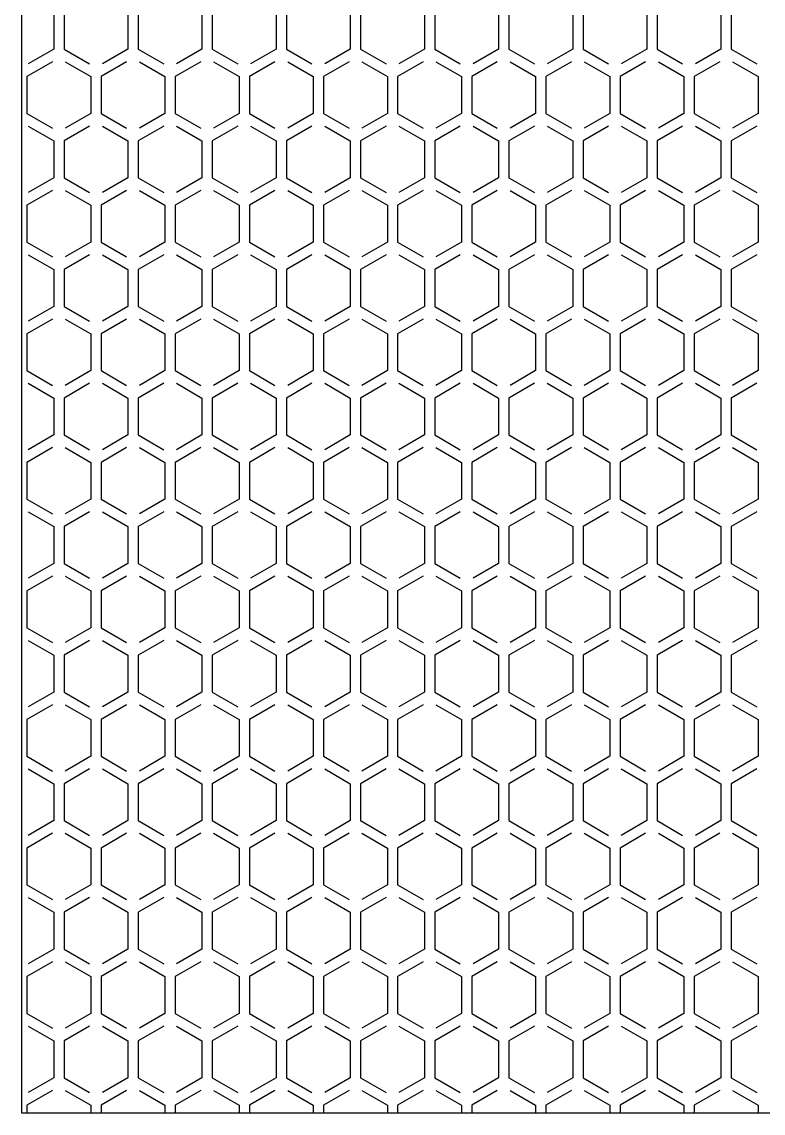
# Model space of a CAD drawing. Header units: millimetres. Extents: x 0 to 400, y 0 to 300.
# Drawn here: x 0 to 100.6, y 0 to 148 of the extents above; entities that cross this region are included whole.
import ezdxf

# ---------------------------------------------------------------- set-up
doc = ezdxf.new("R2010")
doc.units = ezdxf.units.MM
doc.layers.add('CUT', color=1, linetype='CONTINUOUS')

msp = doc.modelspace()

# ---------------------------------------------------------------- linework, layer by layer
at = {"layer": 'CUT'}
for points in [[(0, 300), (400, 300), (400, 0), (0, 0), (0, 300)], [(0.866, 151.294), (4.3301, 149.294), (4.3301, 144.294), (0.866, 142.294)], [(9.1942, 151.294), (5.7301, 149.294), (5.7301, 144.294), (9.1942, 142.294)], [(10.9263, 151.294), (14.3904, 149.294), (14.3904, 144.294), (10.9263, 142.294)], [(19.2545, 151.294), (15.7904, 149.294), (15.7904, 144.294), (19.2545, 142.294)], [(20.9865, 151.294), (24.4506, 149.294), (24.4506, 144.294), (20.9865, 142.294)], [(29.3147, 151.294), (25.8506, 149.294), (25.8506, 144.294), (29.3147, 142.294)], [(31.0468, 151.294), (34.5109, 149.294), (34.5109, 144.294), (31.0468, 142.294)], [(39.375, 151.294), (35.9109, 149.294), (35.9109, 144.294), (39.375, 142.294)], [(41.107, 151.294), (44.5711, 149.294), (44.5711, 144.294), (41.107, 142.294)], [(49.4352, 151.294), (45.9711, 149.294), (45.9711, 144.294), (49.4352, 142.294)], [(51.1673, 151.294), (54.6314, 149.294), (54.6314, 144.294), (51.1673, 142.294)], [(59.4955, 151.294), (56.0314, 149.294), (56.0314, 144.294), (59.4955, 142.294)], [(61.2275, 151.294), (64.6917, 149.294), (64.6917, 144.294), (61.2275, 142.294)], [(69.5558, 151.294), (66.0917, 149.294), (66.0917, 144.294), (69.5558, 142.294)], [(71.2878, 151.294), (74.7519, 149.294), (74.7519, 144.294), (71.2878, 142.294)], [(79.616, 151.294), (76.1519, 149.294), (76.1519, 144.294), (79.616, 142.294)], [(81.3481, 151.294), (84.8122, 149.294), (84.8122, 144.294), (81.3481, 142.294)], [(89.6763, 151.294), (86.2122, 149.294), (86.2122, 144.294), (89.6763, 142.294)], [(91.4083, 151.294), (94.8724, 149.294), (94.8724, 144.294), (91.4083, 142.294)], [(99.7365, 151.294), (96.2724, 149.294), (96.2724, 144.294), (99.7365, 142.294)], [(4.1641, 142.576), (0.7, 140.576), (0.7, 135.576), (4.1641, 133.576)], [(5.8962, 142.576), (9.3603, 140.576), (9.3603, 135.576), (5.8962, 133.576)], [(14.2244, 142.576), (10.7603, 140.576), (10.7603, 135.576), (14.2244, 133.576)], [(15.9564, 142.576), (19.4205, 140.576), (19.4205, 135.576), (15.9564, 133.576)], [(24.2846, 142.576), (20.8205, 140.576), (20.8205, 135.576), (24.2846, 133.576)], [(26.0167, 142.576), (29.4808, 140.576), (29.4808, 135.576), (26.0167, 133.576)], [(34.3449, 142.576), (30.8808, 140.576), (30.8808, 135.576), (34.3449, 133.576)], [(36.0769, 142.576), (39.541, 140.576), (39.541, 135.576), (36.0769, 133.576)], [(44.4051, 142.576), (40.941, 140.576), (40.941, 135.576), (44.4051, 133.576)], [(46.1372, 142.576), (49.6013, 140.576), (49.6013, 135.576), (46.1372, 133.576)], [(54.4654, 142.576), (51.0013, 140.576), (51.0013, 135.576), (54.4654, 133.576)], [(56.1974, 142.576), (59.6615, 140.576), (59.6615, 135.576), (56.1974, 133.576)], [(64.5256, 142.576), (61.0615, 140.576), (61.0615, 135.576), (64.5256, 133.576)], [(66.2577, 142.576), (69.7218, 140.576), (69.7218, 135.576), (66.2577, 133.576)], [(74.5859, 142.576), (71.1218, 140.576), (71.1218, 135.576), (74.5859, 133.576)], [(76.3179, 142.576), (79.782, 140.576), (79.782, 135.576), (76.3179, 133.576)], [(84.6461, 142.576), (81.182, 140.576), (81.182, 135.576), (84.6461, 133.576)], [(86.3782, 142.576), (89.8423, 140.576), (89.8423, 135.576), (86.3782, 133.576)], [(94.7064, 142.576), (91.2423, 140.576), (91.2423, 135.576), (94.7064, 133.576)], [(96.4384, 142.576), (99.9025, 140.576), (99.9025, 135.576), (96.4384, 133.576)], [(0.866, 133.858), (4.3301, 131.858), (4.3301, 126.858), (0.866, 124.858)], [(9.1942, 133.858), (5.7301, 131.858), (5.7301, 126.858), (9.1942, 124.858)], [(10.9263, 133.858), (14.3904, 131.858), (14.3904, 126.858), (10.9263, 124.858)], [(19.2545, 133.858), (15.7904, 131.858), (15.7904, 126.858), (19.2545, 124.858)], [(20.9865, 133.858), (24.4506, 131.858), (24.4506, 126.858), (20.9865, 124.858)], [(29.3147, 133.858), (25.8506, 131.858), (25.8506, 126.858), (29.3147, 124.858)], [(31.0468, 133.858), (34.5109, 131.858), (34.5109, 126.858), (31.0468, 124.858)], [(39.375, 133.858), (35.9109, 131.858), (35.9109, 126.858), (39.375, 124.858)], [(41.107, 133.858), (44.5711, 131.858), (44.5711, 126.858), (41.107, 124.858)], [(49.4352, 133.858), (45.9711, 131.858), (45.9711, 126.858), (49.4352, 124.858)], [(51.1673, 133.858), (54.6314, 131.858), (54.6314, 126.858), (51.1673, 124.858)], [(59.4955, 133.858), (56.0314, 131.858), (56.0314, 126.858), (59.4955, 124.858)], [(61.2275, 133.858), (64.6917, 131.858), (64.6917, 126.858), (61.2275, 124.858)], [(69.5558, 133.858), (66.0917, 131.858), (66.0917, 126.858), (69.5558, 124.858)], [(71.2878, 133.858), (74.7519, 131.858), (74.7519, 126.858), (71.2878, 124.858)], [(79.616, 133.858), (76.1519, 131.858), (76.1519, 126.858), (79.616, 124.858)], [(81.3481, 133.858), (84.8122, 131.858), (84.8122, 126.858), (81.3481, 124.858)], [(89.6763, 133.858), (86.2122, 131.858), (86.2122, 126.858), (89.6763, 124.858)], [(91.4083, 133.858), (94.8724, 131.858), (94.8724, 126.858), (91.4083, 124.858)], [(99.7365, 133.858), (96.2724, 131.858), (96.2724, 126.858), (99.7365, 124.858)], [(4.1641, 125.14), (0.7, 123.14), (0.7, 118.14), (4.1641, 116.14)], [(5.8962, 125.14), (9.3603, 123.14), (9.3603, 118.14), (5.8962, 116.14)], [(14.2244, 125.14), (10.7603, 123.14), (10.7603, 118.14), (14.2244, 116.14)], [(15.9564, 125.14), (19.4205, 123.14), (19.4205, 118.14), (15.9564, 116.14)], [(24.2846, 125.14), (20.8205, 123.14), (20.8205, 118.14), (24.2846, 116.14)], [(26.0167, 125.14), (29.4808, 123.14), (29.4808, 118.14), (26.0167, 116.14)], [(34.3449, 125.14), (30.8808, 123.14), (30.8808, 118.14), (34.3449, 116.14)], [(36.0769, 125.14), (39.541, 123.14), (39.541, 118.14), (36.0769, 116.14)], [(44.4051, 125.14), (40.941, 123.14), (40.941, 118.14), (44.4051, 116.14)], [(46.1372, 125.14), (49.6013, 123.14), (49.6013, 118.14), (46.1372, 116.14)], [(54.4654, 125.14), (51.0013, 123.14), (51.0013, 118.14), (54.4654, 116.14)], [(56.1974, 125.14), (59.6615, 123.14), (59.6615, 118.14), (56.1974, 116.14)], [(64.5256, 125.14), (61.0615, 123.14), (61.0615, 118.14), (64.5256, 116.14)], [(66.2577, 125.14), (69.7218, 123.14), (69.7218, 118.14), (66.2577, 116.14)], [(74.5859, 125.14), (71.1218, 123.14), (71.1218, 118.14), (74.5859, 116.14)], [(76.3179, 125.14), (79.782, 123.14), (79.782, 118.14), (76.3179, 116.14)], [(84.6461, 125.14), (81.182, 123.14), (81.182, 118.14), (84.6461, 116.14)], [(86.3782, 125.14), (89.8423, 123.14), (89.8423, 118.14), (86.3782, 116.14)], [(94.7064, 125.14), (91.2423, 123.14), (91.2423, 118.14), (94.7064, 116.14)], [(96.4384, 125.14), (99.9025, 123.14), (99.9025, 118.14), (96.4384, 116.14)], [(0.866, 116.422), (4.3301, 114.422), (4.3301, 109.422), (0.866, 107.422)], [(9.1942, 116.422), (5.7301, 114.422), (5.7301, 109.422), (9.1942, 107.422)], [(10.9263, 116.422), (14.3904, 114.422), (14.3904, 109.422), (10.9263, 107.422)], [(19.2545, 116.422), (15.7904, 114.422), (15.7904, 109.422), (19.2545, 107.422)], [(20.9865, 116.422), (24.4506, 114.422), (24.4506, 109.422), (20.9865, 107.422)], [(29.3147, 116.422), (25.8506, 114.422), (25.8506, 109.422), (29.3147, 107.422)], [(31.0468, 116.422), (34.5109, 114.422), (34.5109, 109.422), (31.0468, 107.422)], [(39.375, 116.422), (35.9109, 114.422), (35.9109, 109.422), (39.375, 107.422)], [(41.107, 116.422), (44.5711, 114.422), (44.5711, 109.422), (41.107, 107.422)], [(49.4352, 116.422), (45.9711, 114.422), (45.9711, 109.422), (49.4352, 107.422)], [(51.1673, 116.422), (54.6314, 114.422), (54.6314, 109.422), (51.1673, 107.422)], [(59.4955, 116.422), (56.0314, 114.422), (56.0314, 109.422), (59.4955, 107.422)], [(61.2275, 116.422), (64.6917, 114.422), (64.6917, 109.422), (61.2275, 107.422)], [(69.5558, 116.422), (66.0917, 114.422), (66.0917, 109.422), (69.5558, 107.422)], [(71.2878, 116.422), (74.7519, 114.422), (74.7519, 109.422), (71.2878, 107.422)], [(79.616, 116.422), (76.1519, 114.422), (76.1519, 109.422), (79.616, 107.422)], [(81.3481, 116.422), (84.8122, 114.422), (84.8122, 109.422), (81.3481, 107.422)], [(89.6763, 116.422), (86.2122, 114.422), (86.2122, 109.422), (89.6763, 107.422)], [(91.4083, 116.422), (94.8724, 114.422), (94.8724, 109.422), (91.4083, 107.422)], [(99.7365, 116.422), (96.2724, 114.422), (96.2724, 109.422), (99.7365, 107.422)], [(4.1641, 107.704), (0.7, 105.704), (0.7, 100.704), (4.1641, 98.704)], [(5.8962, 107.704), (9.3603, 105.704), (9.3603, 100.704), (5.8962, 98.704)], [(14.2244, 107.704), (10.7603, 105.704), (10.7603, 100.704), (14.2244, 98.704)], [(15.9564, 107.704), (19.4205, 105.704), (19.4205, 100.704), (15.9564, 98.704)], [(24.2846, 107.704), (20.8205, 105.704), (20.8205, 100.704), (24.2846, 98.704)], [(26.0167, 107.704), (29.4808, 105.704), (29.4808, 100.704), (26.0167, 98.704)], [(34.3449, 107.704), (30.8808, 105.704), (30.8808, 100.704), (34.3449, 98.704)], [(36.0769, 107.704), (39.541, 105.704), (39.541, 100.704), (36.0769, 98.704)], [(44.4051, 107.704), (40.941, 105.704), (40.941, 100.704), (44.4051, 98.704)], [(46.1372, 107.704), (49.6013, 105.704), (49.6013, 100.704), (46.1372, 98.704)], [(54.4654, 107.704), (51.0013, 105.704), (51.0013, 100.704), (54.4654, 98.704)], [(56.1974, 107.704), (59.6615, 105.704), (59.6615, 100.704), (56.1974, 98.704)], [(64.5256, 107.704), (61.0615, 105.704), (61.0615, 100.704), (64.5256, 98.704)], [(66.2577, 107.704), (69.7218, 105.704), (69.7218, 100.704), (66.2577, 98.704)], [(74.5859, 107.704), (71.1218, 105.704), (71.1218, 100.704), (74.5859, 98.704)], [(76.3179, 107.704), (79.782, 105.704), (79.782, 100.704), (76.3179, 98.704)], [(84.6461, 107.704), (81.182, 105.704), (81.182, 100.704), (84.6461, 98.704)], [(86.3782, 107.704), (89.8423, 105.704), (89.8423, 100.704), (86.3782, 98.704)], [(94.7064, 107.704), (91.2423, 105.704), (91.2423, 100.704), (94.7064, 98.704)], [(96.4384, 107.704), (99.9025, 105.704), (99.9025, 100.704), (96.4384, 98.704)], [(0.866, 98.986), (4.3301, 96.986), (4.3301, 91.986), (0.866, 89.986)], [(9.1942, 98.986), (5.7301, 96.986), (5.7301, 91.986), (9.1942, 89.986)], [(10.9263, 98.986), (14.3904, 96.986), (14.3904, 91.986), (10.9263, 89.986)], [(19.2545, 98.986), (15.7904, 96.986), (15.7904, 91.986), (19.2545, 89.986)], [(20.9865, 98.986), (24.4506, 96.986), (24.4506, 91.986), (20.9865, 89.986)], [(29.3147, 98.986), (25.8506, 96.986), (25.8506, 91.986), (29.3147, 89.986)], [(31.0468, 98.986), (34.5109, 96.986), (34.5109, 91.986), (31.0468, 89.986)], [(39.375, 98.986), (35.9109, 96.986), (35.9109, 91.986), (39.375, 89.986)], [(41.107, 98.986), (44.5711, 96.986), (44.5711, 91.986), (41.107, 89.986)], [(49.4352, 98.986), (45.9711, 96.986), (45.9711, 91.986), (49.4352, 89.986)], [(51.1673, 98.986), (54.6314, 96.986), (54.6314, 91.986), (51.1673, 89.986)], [(59.4955, 98.986), (56.0314, 96.986), (56.0314, 91.986), (59.4955, 89.986)], [(61.2275, 98.986), (64.6917, 96.986), (64.6917, 91.986), (61.2275, 89.986)], [(69.5558, 98.986), (66.0917, 96.986), (66.0917, 91.986), (69.5558, 89.986)], [(71.2878, 98.986), (74.7519, 96.986), (74.7519, 91.986), (71.2878, 89.986)], [(79.616, 98.986), (76.1519, 96.986), (76.1519, 91.986), (79.616, 89.986)], [(81.3481, 98.986), (84.8122, 96.986), (84.8122, 91.986), (81.3481, 89.986)], [(89.6763, 98.986), (86.2122, 96.986), (86.2122, 91.986), (89.6763, 89.986)], [(91.4083, 98.986), (94.8724, 96.986), (94.8724, 91.986), (91.4083, 89.986)], [(99.7365, 98.986), (96.2724, 96.986), (96.2724, 91.986), (99.7365, 89.986)], [(4.1641, 90.268), (0.7, 88.268), (0.7, 83.268), (4.1641, 81.268)], [(5.8962, 90.268), (9.3603, 88.268), (9.3603, 83.268), (5.8962, 81.268)], [(14.2244, 90.268), (10.7603, 88.268), (10.7603, 83.268), (14.2244, 81.268)], [(15.9564, 90.268), (19.4205, 88.268), (19.4205, 83.268), (15.9564, 81.268)], [(24.2846, 90.268), (20.8205, 88.268), (20.8205, 83.268), (24.2846, 81.268)], [(26.0167, 90.268), (29.4808, 88.268), (29.4808, 83.268), (26.0167, 81.268)], [(34.3449, 90.268), (30.8808, 88.268), (30.8808, 83.268), (34.3449, 81.268)], [(36.0769, 90.268), (39.541, 88.268), (39.541, 83.268), (36.0769, 81.268)], [(44.4051, 90.268), (40.941, 88.268), (40.941, 83.268), (44.4051, 81.268)], [(46.1372, 90.268), (49.6013, 88.268), (49.6013, 83.268), (46.1372, 81.268)], [(54.4654, 90.268), (51.0013, 88.268), (51.0013, 83.268), (54.4654, 81.268)], [(56.1974, 90.268), (59.6615, 88.268), (59.6615, 83.268), (56.1974, 81.268)], [(64.5256, 90.268), (61.0615, 88.268), (61.0615, 83.268), (64.5256, 81.268)], [(66.2577, 90.268), (69.7218, 88.268), (69.7218, 83.268), (66.2577, 81.268)], [(74.5859, 90.268), (71.1218, 88.268), (71.1218, 83.268), (74.5859, 81.268)], [(76.3179, 90.268), (79.782, 88.268), (79.782, 83.268), (76.3179, 81.268)], [(84.6461, 90.268), (81.182, 88.268), (81.182, 83.268), (84.6461, 81.268)], [(86.3782, 90.268), (89.8423, 88.268), (89.8423, 83.268), (86.3782, 81.268)], [(94.7064, 90.268), (91.2423, 88.268), (91.2423, 83.268), (94.7064, 81.268)], [(96.4384, 90.268), (99.9025, 88.268), (99.9025, 83.268), (96.4384, 81.268)], [(0.866, 81.55), (4.3301, 79.55), (4.3301, 74.55), (0.866, 72.55)], [(9.1942, 81.55), (5.7301, 79.55), (5.7301, 74.55), (9.1942, 72.55)], [(10.9263, 81.55), (14.3904, 79.55), (14.3904, 74.55), (10.9263, 72.55)], [(19.2545, 81.55), (15.7904, 79.55), (15.7904, 74.55), (19.2545, 72.55)], [(20.9865, 81.55), (24.4506, 79.55), (24.4506, 74.55), (20.9865, 72.55)], [(29.3147, 81.55), (25.8506, 79.55), (25.8506, 74.55), (29.3147, 72.55)], [(31.0468, 81.55), (34.5109, 79.55), (34.5109, 74.55), (31.0468, 72.55)], [(39.375, 81.55), (35.9109, 79.55), (35.9109, 74.55), (39.375, 72.55)], [(41.107, 81.55), (44.5711, 79.55), (44.5711, 74.55), (41.107, 72.55)], [(49.4352, 81.55), (45.9711, 79.55), (45.9711, 74.55), (49.4352, 72.55)], [(51.1673, 81.55), (54.6314, 79.55), (54.6314, 74.55), (51.1673, 72.55)], [(59.4955, 81.55), (56.0314, 79.55), (56.0314, 74.55), (59.4955, 72.55)], [(61.2275, 81.55), (64.6917, 79.55), (64.6917, 74.55), (61.2275, 72.55)], [(69.5558, 81.55), (66.0917, 79.55), (66.0917, 74.55), (69.5558, 72.55)], [(71.2878, 81.55), (74.7519, 79.55), (74.7519, 74.55), (71.2878, 72.55)], [(79.616, 81.55), (76.1519, 79.55), (76.1519, 74.55), (79.616, 72.55)], [(81.3481, 81.55), (84.8122, 79.55), (84.8122, 74.55), (81.3481, 72.55)], [(89.6763, 81.55), (86.2122, 79.55), (86.2122, 74.55), (89.6763, 72.55)], [(91.4083, 81.55), (94.8724, 79.55), (94.8724, 74.55), (91.4083, 72.55)], [(99.7365, 81.55), (96.2724, 79.55), (96.2724, 74.55), (99.7365, 72.55)], [(4.1641, 72.832), (0.7, 70.832), (0.7, 65.832), (4.1641, 63.832)], [(5.8962, 72.832), (9.3603, 70.832), (9.3603, 65.832), (5.8962, 63.832)], [(14.2244, 72.832), (10.7603, 70.832), (10.7603, 65.832), (14.2244, 63.832)], [(15.9564, 72.832), (19.4205, 70.832), (19.4205, 65.832), (15.9564, 63.832)], [(24.2846, 72.832), (20.8205, 70.832), (20.8205, 65.832), (24.2846, 63.832)], [(26.0167, 72.832), (29.4808, 70.832), (29.4808, 65.832), (26.0167, 63.832)], [(34.3449, 72.832), (30.8808, 70.832), (30.8808, 65.832), (34.3449, 63.832)], [(36.0769, 72.832), (39.541, 70.832), (39.541, 65.832), (36.0769, 63.832)], [(44.4051, 72.832), (40.941, 70.832), (40.941, 65.832), (44.4051, 63.832)], [(46.1372, 72.832), (49.6013, 70.832), (49.6013, 65.832), (46.1372, 63.832)], [(54.4654, 72.832), (51.0013, 70.832), (51.0013, 65.832), (54.4654, 63.832)], [(56.1974, 72.832), (59.6615, 70.832), (59.6615, 65.832), (56.1974, 63.832)], [(64.5256, 72.832), (61.0615, 70.832), (61.0615, 65.832), (64.5256, 63.832)], [(66.2577, 72.832), (69.7218, 70.832), (69.7218, 65.832), (66.2577, 63.832)], [(74.5859, 72.832), (71.1218, 70.832), (71.1218, 65.832), (74.5859, 63.832)], [(76.3179, 72.832), (79.782, 70.832), (79.782, 65.832), (76.3179, 63.832)], [(84.6461, 72.832), (81.182, 70.832), (81.182, 65.832), (84.6461, 63.832)], [(86.3782, 72.832), (89.8423, 70.832), (89.8423, 65.832), (86.3782, 63.832)], [(94.7064, 72.832), (91.2423, 70.832), (91.2423, 65.832), (94.7064, 63.832)], [(96.4384, 72.832), (99.9025, 70.832), (99.9025, 65.832), (96.4384, 63.832)], [(0.866, 64.114), (4.3301, 62.114), (4.3301, 57.114), (0.866, 55.114)], [(9.1942, 64.114), (5.7301, 62.114), (5.7301, 57.114), (9.1942, 55.114)], [(10.9263, 64.114), (14.3904, 62.114), (14.3904, 57.114), (10.9263, 55.114)], [(19.2545, 64.114), (15.7904, 62.114), (15.7904, 57.114), (19.2545, 55.114)], [(20.9865, 64.114), (24.4506, 62.114), (24.4506, 57.114), (20.9865, 55.114)], [(29.3147, 64.114), (25.8506, 62.114), (25.8506, 57.114), (29.3147, 55.114)], [(31.0468, 64.114), (34.5109, 62.114), (34.5109, 57.114), (31.0468, 55.114)], [(39.375, 64.114), (35.9109, 62.114), (35.9109, 57.114), (39.375, 55.114)], [(41.107, 64.114), (44.5711, 62.114), (44.5711, 57.114), (41.107, 55.114)], [(49.4352, 64.114), (45.9711, 62.114), (45.9711, 57.114), (49.4352, 55.114)], [(51.1673, 64.114), (54.6314, 62.114), (54.6314, 57.114), (51.1673, 55.114)], [(59.4955, 64.114), (56.0314, 62.114), (56.0314, 57.114), (59.4955, 55.114)], [(61.2275, 64.114), (64.6917, 62.114), (64.6917, 57.114), (61.2275, 55.114)], [(69.5558, 64.114), (66.0917, 62.114), (66.0917, 57.114), (69.5558, 55.114)], [(71.2878, 64.114), (74.7519, 62.114), (74.7519, 57.114), (71.2878, 55.114)], [(79.616, 64.114), (76.1519, 62.114), (76.1519, 57.114), (79.616, 55.114)], [(81.3481, 64.114), (84.8122, 62.114), (84.8122, 57.114), (81.3481, 55.114)], [(89.6763, 64.114), (86.2122, 62.114), (86.2122, 57.114), (89.6763, 55.114)], [(91.4083, 64.114), (94.8724, 62.114), (94.8724, 57.114), (91.4083, 55.114)], [(99.7365, 64.114), (96.2724, 62.114), (96.2724, 57.114), (99.7365, 55.114)], [(4.1641, 55.396), (0.7, 53.396), (0.7, 48.396), (4.1641, 46.396)], [(5.8962, 55.396), (9.3603, 53.396), (9.3603, 48.396), (5.8962, 46.396)], [(14.2244, 55.396), (10.7603, 53.396), (10.7603, 48.396), (14.2244, 46.396)], [(15.9564, 55.396), (19.4205, 53.396), (19.4205, 48.396), (15.9564, 46.396)], [(24.2846, 55.396), (20.8205, 53.396), (20.8205, 48.396), (24.2846, 46.396)], [(26.0167, 55.396), (29.4808, 53.396), (29.4808, 48.396), (26.0167, 46.396)], [(34.3449, 55.396), (30.8808, 53.396), (30.8808, 48.396), (34.3449, 46.396)], [(36.0769, 55.396), (39.541, 53.396), (39.541, 48.396), (36.0769, 46.396)], [(44.4051, 55.396), (40.941, 53.396), (40.941, 48.396), (44.4051, 46.396)], [(46.1372, 55.396), (49.6013, 53.396), (49.6013, 48.396), (46.1372, 46.396)], [(54.4654, 55.396), (51.0013, 53.396), (51.0013, 48.396), (54.4654, 46.396)], [(56.1974, 55.396), (59.6615, 53.396), (59.6615, 48.396), (56.1974, 46.396)], [(64.5256, 55.396), (61.0615, 53.396), (61.0615, 48.396), (64.5256, 46.396)], [(66.2577, 55.396), (69.7218, 53.396), (69.7218, 48.396), (66.2577, 46.396)], [(74.5859, 55.396), (71.1218, 53.396), (71.1218, 48.396), (74.5859, 46.396)], [(76.3179, 55.396), (79.782, 53.396), (79.782, 48.396), (76.3179, 46.396)], [(84.6461, 55.396), (81.182, 53.396), (81.182, 48.396), (84.6461, 46.396)], [(86.3782, 55.396), (89.8423, 53.396), (89.8423, 48.396), (86.3782, 46.396)], [(94.7064, 55.396), (91.2423, 53.396), (91.2423, 48.396), (94.7064, 46.396)], [(96.4384, 55.396), (99.9025, 53.396), (99.9025, 48.396), (96.4384, 46.396)], [(0.866, 46.678), (4.3301, 44.678), (4.3301, 39.678), (0.866, 37.678)], [(9.1942, 46.678), (5.7301, 44.678), (5.7301, 39.678), (9.1942, 37.678)], [(10.9263, 46.678), (14.3904, 44.678), (14.3904, 39.678), (10.9263, 37.678)], [(19.2545, 46.678), (15.7904, 44.678), (15.7904, 39.678), (19.2545, 37.678)], [(20.9865, 46.678), (24.4506, 44.678), (24.4506, 39.678), (20.9865, 37.678)], [(29.3147, 46.678), (25.8506, 44.678), (25.8506, 39.678), (29.3147, 37.678)], [(31.0468, 46.678), (34.5109, 44.678), (34.5109, 39.678), (31.0468, 37.678)], [(39.375, 46.678), (35.9109, 44.678), (35.9109, 39.678), (39.375, 37.678)], [(41.107, 46.678), (44.5711, 44.678), (44.5711, 39.678), (41.107, 37.678)], [(49.4352, 46.678), (45.9711, 44.678), (45.9711, 39.678), (49.4352, 37.678)], [(51.1673, 46.678), (54.6314, 44.678), (54.6314, 39.678), (51.1673, 37.678)], [(59.4955, 46.678), (56.0314, 44.678), (56.0314, 39.678), (59.4955, 37.678)], [(61.2275, 46.678), (64.6917, 44.678), (64.6917, 39.678), (61.2275, 37.678)], [(69.5558, 46.678), (66.0917, 44.678), (66.0917, 39.678), (69.5558, 37.678)], [(71.2878, 46.678), (74.7519, 44.678), (74.7519, 39.678), (71.2878, 37.678)], [(79.616, 46.678), (76.1519, 44.678), (76.1519, 39.678), (79.616, 37.678)], [(81.3481, 46.678), (84.8122, 44.678), (84.8122, 39.678), (81.3481, 37.678)], [(89.6763, 46.678), (86.2122, 44.678), (86.2122, 39.678), (89.6763, 37.678)], [(91.4083, 46.678), (94.8724, 44.678), (94.8724, 39.678), (91.4083, 37.678)], [(99.7365, 46.678), (96.2724, 44.678), (96.2724, 39.678), (99.7365, 37.678)], [(4.1641, 37.96), (0.7, 35.96), (0.7, 30.96), (4.1641, 28.96)], [(5.8962, 37.96), (9.3603, 35.96), (9.3603, 30.96), (5.8962, 28.96)], [(14.2244, 37.96), (10.7603, 35.96), (10.7603, 30.96), (14.2244, 28.96)], [(15.9564, 37.96), (19.4205, 35.96), (19.4205, 30.96), (15.9564, 28.96)], [(24.2846, 37.96), (20.8205, 35.96), (20.8205, 30.96), (24.2846, 28.96)], [(26.0167, 37.96), (29.4808, 35.96), (29.4808, 30.96), (26.0167, 28.96)], [(34.3449, 37.96), (30.8808, 35.96), (30.8808, 30.96), (34.3449, 28.96)], [(36.0769, 37.96), (39.541, 35.96), (39.541, 30.96), (36.0769, 28.96)], [(44.4051, 37.96), (40.941, 35.96), (40.941, 30.96), (44.4051, 28.96)], [(46.1372, 37.96), (49.6013, 35.96), (49.6013, 30.96), (46.1372, 28.96)], [(54.4654, 37.96), (51.0013, 35.96), (51.0013, 30.96), (54.4654, 28.96)], [(56.1974, 37.96), (59.6615, 35.96), (59.6615, 30.96), (56.1974, 28.96)], [(64.5256, 37.96), (61.0615, 35.96), (61.0615, 30.96), (64.5256, 28.96)], [(66.2577, 37.96), (69.7218, 35.96), (69.7218, 30.96), (66.2577, 28.96)], [(74.5859, 37.96), (71.1218, 35.96), (71.1218, 30.96), (74.5859, 28.96)], [(76.3179, 37.96), (79.782, 35.96), (79.782, 30.96), (76.3179, 28.96)], [(84.6461, 37.96), (81.182, 35.96), (81.182, 30.96), (84.6461, 28.96)], [(86.3782, 37.96), (89.8423, 35.96), (89.8423, 30.96), (86.3782, 28.96)], [(94.7064, 37.96), (91.2423, 35.96), (91.2423, 30.96), (94.7064, 28.96)], [(96.4384, 37.96), (99.9025, 35.96), (99.9025, 30.96), (96.4384, 28.96)], [(0.866, 29.242), (4.3301, 27.242), (4.3301, 22.242), (0.866, 20.242)], [(9.1942, 29.242), (5.7301, 27.242), (5.7301, 22.242), (9.1942, 20.242)], [(10.9263, 29.242), (14.3904, 27.242), (14.3904, 22.242), (10.9263, 20.242)], [(19.2545, 29.242), (15.7904, 27.242), (15.7904, 22.242), (19.2545, 20.242)], [(20.9865, 29.242), (24.4506, 27.242), (24.4506, 22.242), (20.9865, 20.242)], [(29.3147, 29.242), (25.8506, 27.242), (25.8506, 22.242), (29.3147, 20.242)], [(31.0468, 29.242), (34.5109, 27.242), (34.5109, 22.242), (31.0468, 20.242)], [(39.375, 29.242), (35.9109, 27.242), (35.9109, 22.242), (39.375, 20.242)], [(41.107, 29.242), (44.5711, 27.242), (44.5711, 22.242), (41.107, 20.242)], [(49.4352, 29.242), (45.9711, 27.242), (45.9711, 22.242), (49.4352, 20.242)], [(51.1673, 29.242), (54.6314, 27.242), (54.6314, 22.242), (51.1673, 20.242)], [(59.4955, 29.242), (56.0314, 27.242), (56.0314, 22.242), (59.4955, 20.242)], [(61.2275, 29.242), (64.6917, 27.242), (64.6917, 22.242), (61.2275, 20.242)], [(69.5558, 29.242), (66.0917, 27.242), (66.0917, 22.242), (69.5558, 20.242)], [(71.2878, 29.242), (74.7519, 27.242), (74.7519, 22.242), (71.2878, 20.242)], [(79.616, 29.242), (76.1519, 27.242), (76.1519, 22.242), (79.616, 20.242)], [(81.3481, 29.242), (84.8122, 27.242), (84.8122, 22.242), (81.3481, 20.242)], [(89.6763, 29.242), (86.2122, 27.242), (86.2122, 22.242), (89.6763, 20.242)], [(91.4083, 29.242), (94.8724, 27.242), (94.8724, 22.242), (91.4083, 20.242)], [(99.7365, 29.242), (96.2724, 27.242), (96.2724, 22.242), (99.7365, 20.242)], [(4.1641, 20.524), (0.7, 18.524), (0.7, 13.524), (4.1641, 11.524)], [(5.8962, 20.524), (9.3603, 18.524), (9.3603, 13.524), (5.8962, 11.524)], [(14.2244, 20.524), (10.7603, 18.524), (10.7603, 13.524), (14.2244, 11.524)], [(15.9564, 20.524), (19.4205, 18.524), (19.4205, 13.524), (15.9564, 11.524)], [(24.2846, 20.524), (20.8205, 18.524), (20.8205, 13.524), (24.2846, 11.524)], [(26.0167, 20.524), (29.4808, 18.524), (29.4808, 13.524), (26.0167, 11.524)], [(34.3449, 20.524), (30.8808, 18.524), (30.8808, 13.524), (34.3449, 11.524)], [(36.0769, 20.524), (39.541, 18.524), (39.541, 13.524), (36.0769, 11.524)], [(44.4051, 20.524), (40.941, 18.524), (40.941, 13.524), (44.4051, 11.524)], [(46.1372, 20.524), (49.6013, 18.524), (49.6013, 13.524), (46.1372, 11.524)], [(54.4654, 20.524), (51.0013, 18.524), (51.0013, 13.524), (54.4654, 11.524)], [(56.1974, 20.524), (59.6615, 18.524), (59.6615, 13.524), (56.1974, 11.524)], [(64.5256, 20.524), (61.0615, 18.524), (61.0615, 13.524), (64.5256, 11.524)], [(66.2577, 20.524), (69.7218, 18.524), (69.7218, 13.524), (66.2577, 11.524)], [(74.5859, 20.524), (71.1218, 18.524), (71.1218, 13.524), (74.5859, 11.524)], [(76.3179, 20.524), (79.782, 18.524), (79.782, 13.524), (76.3179, 11.524)], [(84.6461, 20.524), (81.182, 18.524), (81.182, 13.524), (84.6461, 11.524)], [(86.3782, 20.524), (89.8423, 18.524), (89.8423, 13.524), (86.3782, 11.524)], [(94.7064, 20.524), (91.2423, 18.524), (91.2423, 13.524), (94.7064, 11.524)], [(96.4384, 20.524), (99.9025, 18.524), (99.9025, 13.524), (96.4384, 11.524)], [(0.866, 11.806), (4.3301, 9.806), (4.3301, 4.806), (0.866, 2.806)], [(9.1942, 11.806), (5.7301, 9.806), (5.7301, 4.806), (9.1942, 2.806)], [(10.9263, 11.806), (14.3904, 9.806), (14.3904, 4.806), (10.9263, 2.806)], [(19.2545, 11.806), (15.7904, 9.806), (15.7904, 4.806), (19.2545, 2.806)], [(20.9865, 11.806), (24.4506, 9.806), (24.4506, 4.806), (20.9865, 2.806)], [(29.3147, 11.806), (25.8506, 9.806), (25.8506, 4.806), (29.3147, 2.806)], [(31.0468, 11.806), (34.5109, 9.806), (34.5109, 4.806), (31.0468, 2.806)], [(39.375, 11.806), (35.9109, 9.806), (35.9109, 4.806), (39.375, 2.806)], [(41.107, 11.806), (44.5711, 9.806), (44.5711, 4.806), (41.107, 2.806)], [(49.4352, 11.806), (45.9711, 9.806), (45.9711, 4.806), (49.4352, 2.806)], [(51.1673, 11.806), (54.6314, 9.806), (54.6314, 4.806), (51.1673, 2.806)], [(59.4955, 11.806), (56.0314, 9.806), (56.0314, 4.806), (59.4955, 2.806)], [(61.2275, 11.806), (64.6917, 9.806), (64.6917, 4.806), (61.2275, 2.806)], [(69.5558, 11.806), (66.0917, 9.806), (66.0917, 4.806), (69.5558, 2.806)], [(71.2878, 11.806), (74.7519, 9.806), (74.7519, 4.806), (71.2878, 2.806)], [(79.616, 11.806), (76.1519, 9.806), (76.1519, 4.806), (79.616, 2.806)], [(81.3481, 11.806), (84.8122, 9.806), (84.8122, 4.806), (81.3481, 2.806)], [(89.6763, 11.806), (86.2122, 9.806), (86.2122, 4.806), (89.6763, 2.806)], [(91.4083, 11.806), (94.8724, 9.806), (94.8724, 4.806), (91.4083, 2.806)], [(99.7365, 11.806), (96.2724, 9.806), (96.2724, 4.806), (99.7365, 2.806)], [(4.1641, 3.088), (0.7, 1.088), (0.7, 0)], [(5.8962, 3.088), (9.3603, 1.088), (9.3603, 0)], [(14.2244, 3.088), (10.7603, 1.088), (10.7603, 0)], [(15.9564, 3.088), (19.4205, 1.088), (19.4205, 0)], [(24.2846, 3.088), (20.8205, 1.088), (20.8205, 0)], [(26.0167, 3.088), (29.4808, 1.088), (29.4808, 0)], [(34.3449, 3.088), (30.8808, 1.088), (30.8808, 0)], [(36.0769, 3.088), (39.541, 1.088), (39.541, 0)], [(44.4051, 3.088), (40.941, 1.088), (40.941, 0)], [(46.1372, 3.088), (49.6013, 1.088), (49.6013, 0)], [(54.4654, 3.088), (51.0013, 1.088), (51.0013, 0)], [(56.1974, 3.088), (59.6615, 1.088), (59.6615, 0)], [(64.5256, 3.088), (61.0615, 1.088), (61.0615, 0)], [(66.2577, 3.088), (69.7218, 1.088), (69.7218, 0)], [(74.5859, 3.088), (71.1218, 1.088), (71.1218, 0)], [(76.3179, 3.088), (79.782, 1.088), (79.782, 0)], [(84.6461, 3.088), (81.182, 1.088), (81.182, 0)], [(86.3782, 3.088), (89.8423, 1.088), (89.8423, 0)], [(94.7064, 3.088), (91.2423, 1.088), (91.2423, 0)], [(96.4384, 3.088), (99.9025, 1.088), (99.9025, 0)]]:
    msp.add_lwpolyline(points, dxfattribs=at)

doc.saveas('drawing.dxf')
